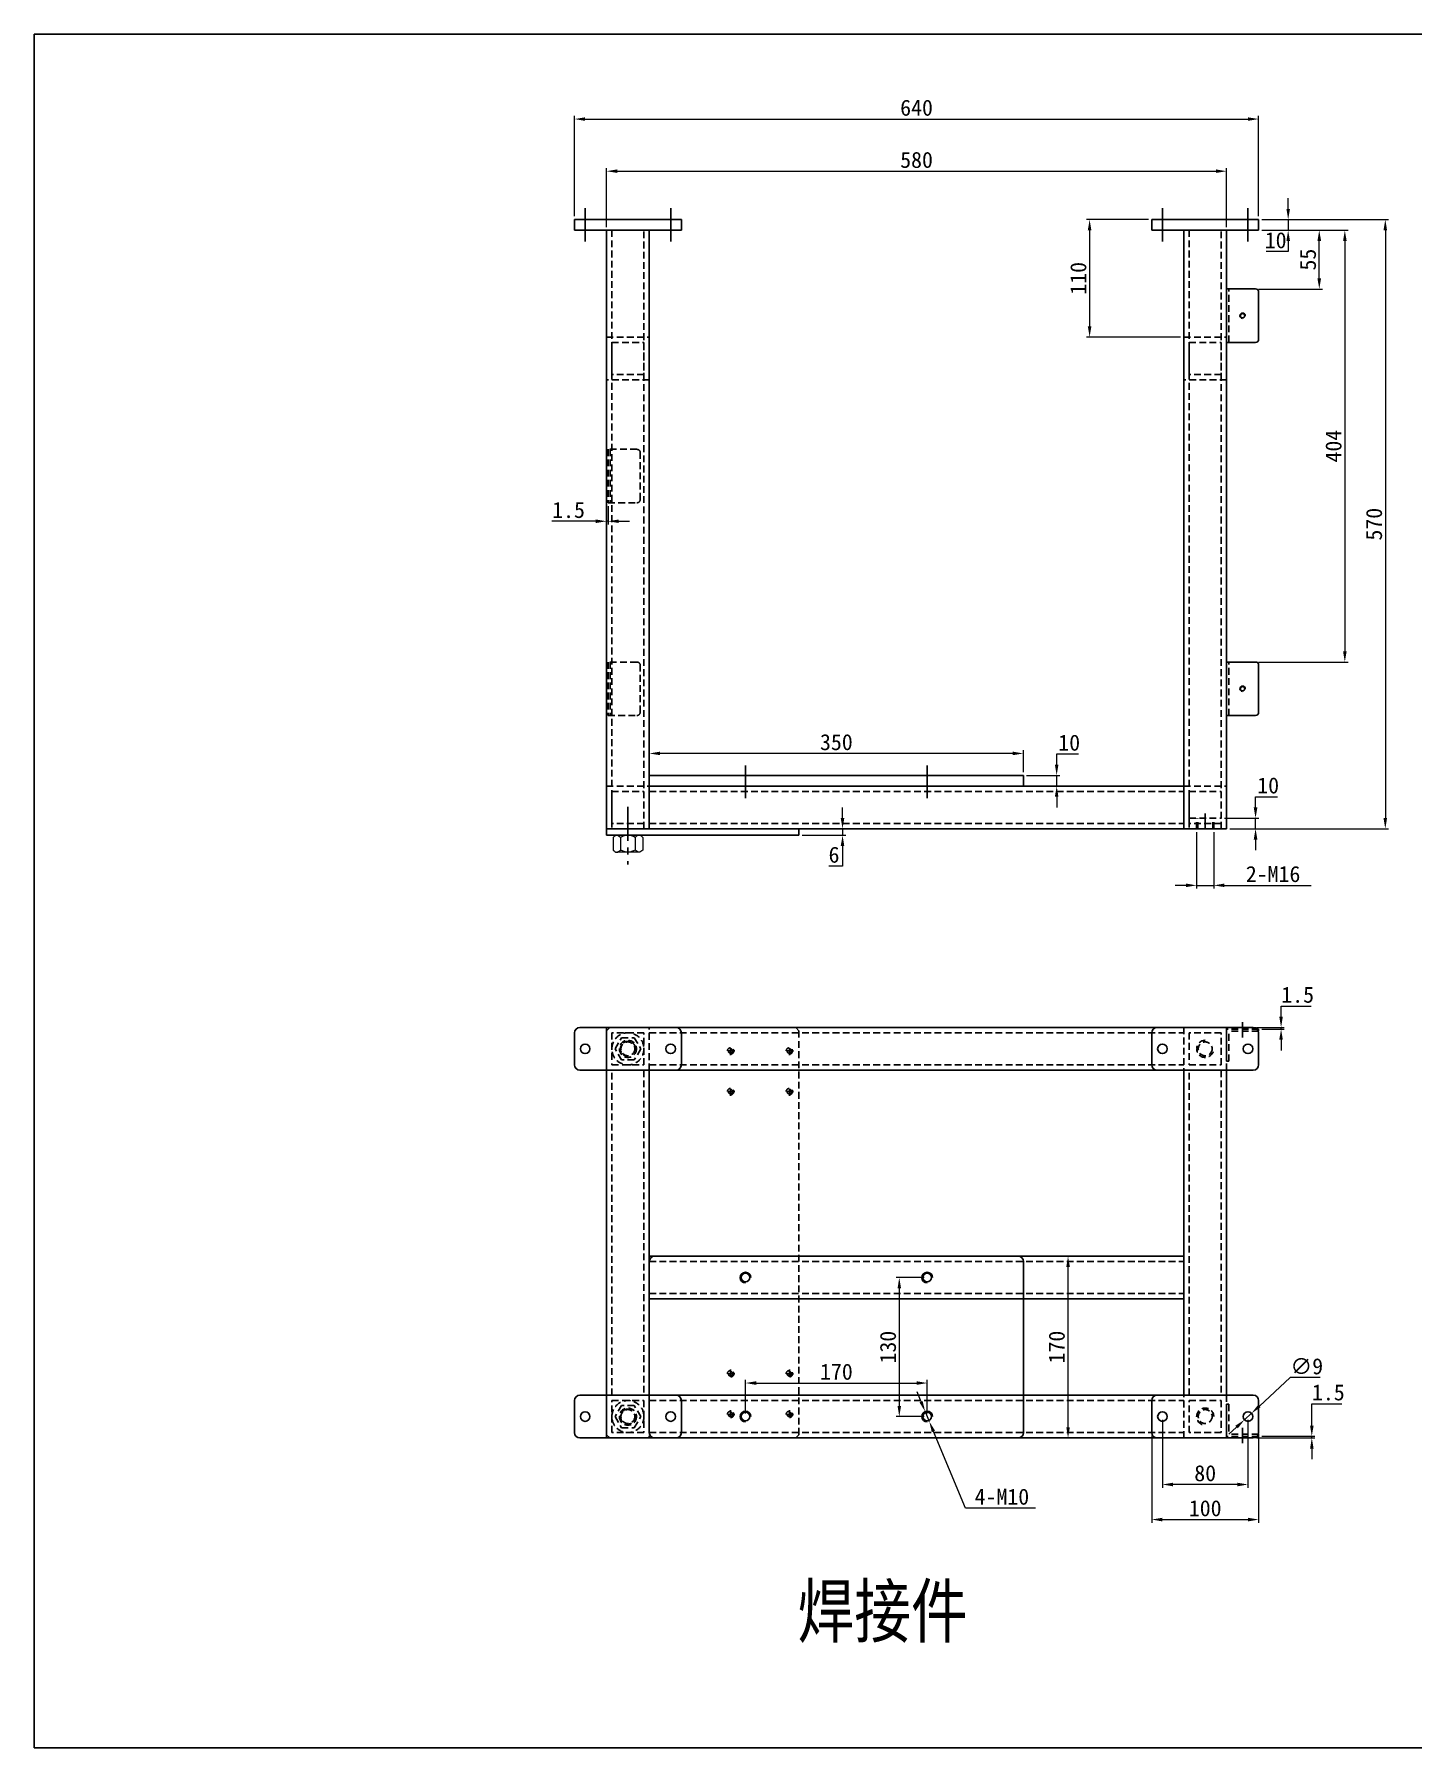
# Model space of a CAD drawing. Header units: millimetres. Extents: x -11986 to -4063, y -41123 to -36325.
# Drawn here: x -11986 to -10697, y -41123 to -39520 of the extents above; entities that cross this region are included whole.
import ezdxf

# ---------------------------------------------------------------- set-up
doc = ezdxf.new("R2010")
doc.units = ezdxf.units.MM
doc.linetypes.add('CENTER', pattern=[50.8, 31.75, -6.35, 6.35, -6.35])
doc.linetypes.add('DASHED2', pattern=[9.525, 6.35, -3.175])
doc.layers.add('DAS', color=4, linetype='DASHED2')
doc.layers.add('sol', color=7, linetype='Continuous', lineweight=20)
doc.styles.add('宋体', font='', dxfattribs={"width": 0.8})
doc.styles.get('宋体').set_extended_font_data('SimSun')
doc.dimstyles.new('ISO-25$0', dxfattribs={"dimtxt": 2.5, "dimasz": 1.5, "dimexe": 1.25, "dimexo": 0.625, "dimtad": 1, "dimdec": 1, "dimzin": 1, "dimdsep": 46, "dimtxsty": 'Standard', "dimcen": 2.5, "dimclrd": 6, "dimclre": 6, "dimclrt": 6, "dimadec": 0, "dimazin": 0, "dimtfac": 1, "dimtdec": 4, "dimtmove": 0, "dimatfit": 3, "dimfxl": 1, "dimtolj": 1, "dimtzin": 0, "dimlwd": 9, "dimlwe": 9, "dimarcsym": 0})
doc.dimstyles.new('ISO-25$3', dxfattribs={"dimtxt": 5, "dimasz": 5, "dimexe": 3, "dimexo": 0.1, "dimtad": 1, "dimtih": 1, "dimtoh": 1, "dimdsep": 46, "dimtxsty": 'Standard', "dimcen": 2.5, "dimclrd": 5, "dimclre": 5, "dimadec": 0, "dimazin": 0, "dimtfac": 1, "dimtmove": 0, "dimatfit": 3, "dimfxl": 1, "dimarcsym": 0})

# ---------------------------------------------------------------- blocks, each defined once
blk = doc.blocks.new('*D2018')
at = {"color": 5, "lineweight": 9, "transparency": 16777216}
for p, q in [((-10838.2, -39693.6), (-10719.7, -39693.6)), ((-10722.7, -39703.6), (-10722.7, -40253.6)), ((-10868.2, -40263.6), (-10719.7, -40263.6))]:
    blk.add_line(p, q, dxfattribs=at)
at = {"color": 5, "transparency": 16777216}
for points in [[(-10724.4, -39703.6), (-10721.1, -39703.6), (-10722.7, -39693.6)], [(-10724.4, -40253.6), (-10721.1, -40253.6), (-10722.7, -40263.6)]]:
    blk.add_solid(points, dxfattribs=at)
at = {"layer": 'Defpoints', "color": 0, "transparency": 16777216}
for p in [(-10841.2, -39693.6), (-10871.2, -40263.6), (-10722.7, -40263.6)]:
    blk.add_point(p, dxfattribs=at)
at = {"color": 0, "transparency": 16777216, "insert": (-10733.2, -39978.6), "char_height": 15, "attachment_point": 5, "rotation": 90}
blk.add_mtext('570', dxfattribs=at)
blk = doc.blocks.new('*D2019')
at = {"color": 5, "lineweight": 9, "transparency": 16777216}
for p, q in [((-10813.6, -39683.6), (-10813.6, -39673.6)), ((-10838.2, -39693.6), (-10810.6, -39693.6)), ((-10838.2, -39703.6), (-10810.6, -39703.6)), ((-10813.6, -39693.6), (-10813.6, -39703.6)), ((-10813.6, -39713.6), (-10813.6, -39723.6)), ((-10813.6, -39723.6), (-10834.1, -39723.6))]:
    blk.add_line(p, q, dxfattribs=at)
at = {"color": 5, "transparency": 16777216}
for points in [[(-10815.2, -39683.6), (-10811.9, -39683.6), (-10813.6, -39693.6)], [(-10815.2, -39713.6), (-10811.9, -39713.6), (-10813.6, -39703.6)]]:
    blk.add_solid(points, dxfattribs=at)
at = {"layer": 'Defpoints', "color": 0, "transparency": 16777216}
for p in [(-10841.2, -39693.6), (-10841.2, -39703.6), (-10813.6, -39703.6)]:
    blk.add_point(p, dxfattribs=at)
at = {"color": 0, "transparency": 16777216, "insert": (-10825.3, -39713.1), "char_height": 15, "attachment_point": 5}
blk.add_mtext('10', dxfattribs=at)
blk = doc.blocks.new('*D2020')
at = {"color": 5, "lineweight": 9, "transparency": 16777216}
for p, q in [((-10931.2, -40816.4), (-10931.2, -40880)), ((-10851.2, -40816.4), (-10851.2, -40880)), ((-10861.2, -40877), (-10921.2, -40877))]:
    blk.add_line(p, q, dxfattribs=at)
at = {"color": 5, "transparency": 16777216}
for points in [[(-10921.2, -40875.3), (-10921.2, -40878.7), (-10931.2, -40877)], [(-10861.2, -40875.3), (-10861.2, -40878.7), (-10851.2, -40877)]]:
    blk.add_solid(points, dxfattribs=at)
at = {"layer": 'Defpoints', "color": 0, "transparency": 16777216}
for p in [(-10931.2, -40813.4), (-10851.2, -40813.4), (-10931.2, -40877)]:
    blk.add_point(p, dxfattribs=at)
at = {"color": 0, "transparency": 16777216, "insert": (-10891.2, -40866.5), "char_height": 15, "attachment_point": 5}
blk.add_mtext('80', dxfattribs=at)
blk = doc.blocks.new('*D2021')
at = {"color": 5, "lineweight": 9, "transparency": 16777216}
for p, q in [((-10941.2, -40831.4), (-10941.2, -40912.8)), ((-10841.2, -40831.4), (-10841.2, -40912.8)), ((-10931.2, -40909.8), (-10851.2, -40909.8))]:
    blk.add_line(p, q, dxfattribs=at)
at = {"color": 5, "transparency": 16777216}
for points in [[(-10931.2, -40908.1), (-10931.2, -40911.5), (-10941.2, -40909.8)], [(-10851.2, -40908.1), (-10851.2, -40911.5), (-10841.2, -40909.8)]]:
    blk.add_solid(points, dxfattribs=at)
at = {"layer": 'Defpoints', "color": 0, "transparency": 16777216}
for p in [(-10941.2, -40828.4), (-10841.2, -40828.4), (-10841.2, -40909.8)]:
    blk.add_point(p, dxfattribs=at)
at = {"color": 0, "transparency": 16777216, "insert": (-10891.2, -40899.3), "char_height": 15, "attachment_point": 5}
blk.add_mtext('100', dxfattribs=at)
blk = doc.blocks.new('*D2022')
at = {"color": 5, "lineweight": 9, "transparency": 16777216}
for p, q in [((-10811.7, -40777), (-10840.5, -40803.6)), ((-10783.7, -40777), (-10811.7, -40777)), ((-10854.5, -40816.5), (-10847.9, -40810.4)), ((-10861.8, -40823.3), (-10869.2, -40830))]:
    blk.add_line(p, q, dxfattribs=at)
at = {"color": 5, "transparency": 16777216}
for points in [[(-10841.7, -40802.4), (-10839.4, -40804.8), (-10847.9, -40810.4)], [(-10863, -40822), (-10860.7, -40824.5), (-10854.5, -40816.5)]]:
    blk.add_solid(points, dxfattribs=at)
at = {"layer": 'Defpoints', "color": 0, "transparency": 16777216}
for p in [(-10847.9, -40810.4), (-10854.5, -40816.5)]:
    blk.add_point(p, dxfattribs=at)
at = {"color": 0, "transparency": 16777216, "insert": (-10796.2, -40766.5), "char_height": 15, "attachment_point": 5}
blk.add_mtext('∅9', dxfattribs=at)
blk = doc.blocks.new('*D2033')
at = {"color": 5, "lineweight": 9, "transparency": 16777216}
for p, q in [((-11451.2, -39700.6), (-11451.2, -39645.4)), ((-11441.2, -39648.4), (-10881.2, -39648.4)), ((-10871.2, -39700.6), (-10871.2, -39645.4))]:
    blk.add_line(p, q, dxfattribs=at)
at = {"color": 5, "transparency": 16777216}
for points in [[(-11441.2, -39646.7), (-11441.2, -39650), (-11451.2, -39648.4)], [(-10881.2, -39646.7), (-10881.2, -39650), (-10871.2, -39648.4)]]:
    blk.add_solid(points, dxfattribs=at)
at = {"layer": 'Defpoints', "color": 0, "transparency": 16777216}
for p in [(-10871.2, -39648.4), (-11451.2, -39703.6), (-10871.2, -39703.6)]:
    blk.add_point(p, dxfattribs=at)
at = {"color": 0, "transparency": 16777216, "insert": (-11161.2, -39637.9), "char_height": 15, "attachment_point": 5}
blk.add_mtext('580', dxfattribs=at)
blk = doc.blocks.new('*D2034')
at = {"color": 5, "lineweight": 9, "transparency": 16777216}
for p, q in [((-11481.2, -39690.6), (-11481.2, -39596.6)), ((-11471.2, -39599.6), (-10851.2, -39599.6)), ((-10841.2, -39690.6), (-10841.2, -39596.6))]:
    blk.add_line(p, q, dxfattribs=at)
at = {"color": 5, "transparency": 16777216}
for points in [[(-11471.2, -39598), (-11471.2, -39601.3), (-11481.2, -39599.6)], [(-10851.2, -39598), (-10851.2, -39601.3), (-10841.2, -39599.6)]]:
    blk.add_solid(points, dxfattribs=at)
at = {"layer": 'Defpoints', "color": 0, "transparency": 16777216}
for p in [(-10841.2, -39599.6), (-11481.2, -39693.6), (-10841.2, -39693.6)]:
    blk.add_point(p, dxfattribs=at)
at = {"color": 0, "transparency": 16777216, "insert": (-11161.2, -39589.1), "char_height": 15, "attachment_point": 5}
blk.add_mtext('640', dxfattribs=at)
blk = doc.blocks.new('*D2035')
at = {"color": 5, "lineweight": 9, "transparency": 16777216}
for p, q in [((-10944.2, -39693.6), (-11002.3, -39693.6)), ((-10999.3, -39703.6), (-10999.3, -39793.6)), ((-10914.2, -39803.6), (-11002.3, -39803.6))]:
    blk.add_line(p, q, dxfattribs=at)
at = {"color": 5, "transparency": 16777216}
for points in [[(-11001, -39703.6), (-10997.7, -39703.6), (-10999.3, -39693.6)], [(-11001, -39793.6), (-10997.7, -39793.6), (-10999.3, -39803.6)]]:
    blk.add_solid(points, dxfattribs=at)
at = {"layer": 'Defpoints', "color": 0, "transparency": 16777216}
for p in [(-10941.2, -39693.6), (-10999.3, -39803.6), (-10911.2, -39803.6)]:
    blk.add_point(p, dxfattribs=at)
at = {"color": 0, "transparency": 16777216, "insert": (-11009.8, -39748.6), "char_height": 15, "attachment_point": 5, "rotation": 90}
blk.add_mtext('110', dxfattribs=at)
blk = doc.blocks.new('*D2036')
at = {"color": 5, "lineweight": 9, "transparency": 16777216}
for p, q in [((-11030.1, -40203.6), (-11030.1, -40193.6)), ((-11030.1, -40193.6), (-11009.6, -40193.6)), ((-11058.2, -40213.6), (-11027.1, -40213.6)), ((-11030.1, -40223.6), (-11030.1, -40213.6)), ((-11058.2, -40223.6), (-11027.1, -40223.6)), ((-11030.1, -40233.6), (-11030.1, -40243.6))]:
    blk.add_line(p, q, dxfattribs=at)
at = {"color": 5, "transparency": 16777216}
for points in [[(-11031.8, -40203.6), (-11028.5, -40203.6), (-11030.1, -40213.6)], [(-11031.8, -40233.6), (-11028.5, -40233.6), (-11030.1, -40223.6)]]:
    blk.add_solid(points, dxfattribs=at)
at = {"layer": 'Defpoints', "color": 0, "transparency": 16777216}
for p in [(-11061.2, -40213.6), (-11030.1, -40213.6), (-11061.2, -40223.6)]:
    blk.add_point(p, dxfattribs=at)
at = {"color": 0, "transparency": 16777216, "insert": (-11018.4, -40183.1), "char_height": 15, "attachment_point": 5}
blk.add_mtext('10', dxfattribs=at)
blk = doc.blocks.new('*D2037')
at = {"color": 5, "lineweight": 9, "transparency": 16777216}
for p, q in [((-11411.2, -40210.6), (-11411.2, -40190.1)), ((-11071.2, -40193.1), (-11401.2, -40193.1)), ((-11061.2, -40210.6), (-11061.2, -40190.1))]:
    blk.add_line(p, q, dxfattribs=at)
at = {"color": 5, "transparency": 16777216}
for points in [[(-11401.2, -40191.4), (-11401.2, -40194.7), (-11411.2, -40193.1)], [(-11071.2, -40191.4), (-11071.2, -40194.7), (-11061.2, -40193.1)]]:
    blk.add_solid(points, dxfattribs=at)
at = {"layer": 'Defpoints', "color": 0, "transparency": 16777216}
for p in [(-11411.2, -40193.1), (-11411.2, -40213.6), (-11061.2, -40213.6)]:
    blk.add_point(p, dxfattribs=at)
at = {"color": 0, "transparency": 16777216, "insert": (-11236.2, -40182.6), "char_height": 15, "attachment_point": 5}
blk.add_mtext('350', dxfattribs=at)
blk = doc.blocks.new('*D1985')
at = {"color": 5, "lineweight": 9, "transparency": 16777216}
for p, q in [((-11058.2, -40663.4), (-11016.5, -40663.4)), ((-11019.5, -40823.4), (-11019.5, -40673.4)), ((-11058.2, -40833.4), (-11016.5, -40833.4))]:
    blk.add_line(p, q, dxfattribs=at)
at = {"color": 5, "transparency": 16777216}
for points in [[(-11021.1, -40673.4), (-11017.8, -40673.4), (-11019.5, -40663.4)], [(-11021.1, -40823.4), (-11017.8, -40823.4), (-11019.5, -40833.4)]]:
    blk.add_solid(points, dxfattribs=at)
at = {"layer": 'Defpoints', "color": 0, "transparency": 16777216}
for p in [(-11061.2, -40663.4), (-11019.5, -40663.4), (-11061.2, -40833.4)]:
    blk.add_point(p, dxfattribs=at)
at = {"color": 0, "transparency": 16777216, "insert": (-11030, -40748.4), "char_height": 15, "attachment_point": 5, "rotation": 90}
blk.add_mtext('170', dxfattribs=at)
blk = doc.blocks.new('*D1527')
at = {"color": 5, "lineweight": 9, "transparency": 16777216}
for p, q in [((-7595.7, -16017.5), (-7621.9, -16017.5)), ((-7618.9, -16027.5), (-7618.9, -16137.5)), ((-7595.7, -16147.5), (-7621.9, -16147.5))]:
    blk.add_line(p, q, dxfattribs=at)
at = {"color": 5, "transparency": 16777216}
for points in [[(-7620.5, -16027.5), (-7617.2, -16027.5), (-7618.9, -16017.5)], [(-7620.5, -16137.5), (-7617.2, -16137.5), (-7618.9, -16147.5)]]:
    blk.add_solid(points, dxfattribs=at)
at = {"layer": 'Defpoints', "color": 0, "transparency": 16777216}
for p in [(-7592.7, -16017.5), (-7618.9, -16147.5), (-7592.7, -16147.5)]:
    blk.add_point(p, dxfattribs=at)
at = {"color": 0, "transparency": 16777216, "insert": (-7629.4, -16082.5), "char_height": 15, "attachment_point": 5, "rotation": 90}
blk.add_mtext('130', dxfattribs=at)
blk = doc.blocks.new('*D1528')
at = {"color": 5, "lineweight": 9, "transparency": 16777216}
for p, q in [((-7762.7, -16144.5), (-7762.7, -16113.1)), ((-7752.7, -16116.1), (-7602.7, -16116.1)), ((-7592.7, -16144.5), (-7592.7, -16113.1))]:
    blk.add_line(p, q, dxfattribs=at)
at = {"color": 5, "transparency": 16777216}
for points in [[(-7752.7, -16114.4), (-7752.7, -16117.8), (-7762.7, -16116.1)], [(-7602.7, -16114.4), (-7602.7, -16117.8), (-7592.7, -16116.1)]]:
    blk.add_solid(points, dxfattribs=at)
at = {"layer": 'Defpoints', "color": 0, "transparency": 16777216}
for p in [(-7592.7, -16116.1), (-7762.7, -16147.5), (-7592.7, -16147.5)]:
    blk.add_point(p, dxfattribs=at)
at = {"color": 0, "transparency": 16777216, "insert": (-7677.7, -16105.6), "char_height": 15, "attachment_point": 5}
blk.add_mtext('170', dxfattribs=at)
blk = doc.blocks.new('*D1529')
at = {"color": 5, "lineweight": 9, "transparency": 16777216}
for p, q in [((-7598.5, -16133.6), (-7602.3, -16124.4)), ((-7594.7, -16142.8), (-7590.8, -16152.1)), ((-7557.1, -16233), (-7587, -16161.3)), ((-7491.6, -16233), (-7557.1, -16233))]:
    blk.add_line(p, q, dxfattribs=at)
at = {"color": 5, "transparency": 16777216}
for points in [[(-7597, -16133), (-7600, -16134.2), (-7594.7, -16142.8)], [(-7585.4, -16160.7), (-7588.5, -16161.9), (-7590.8, -16152.1)]]:
    blk.add_solid(points, dxfattribs=at)
at = {"layer": 'Defpoints', "color": 0, "transparency": 16777216}
for p in [(-7594.7, -16142.8), (-7590.8, -16152.1)]:
    blk.add_point(p, dxfattribs=at)
at = {"color": 0, "transparency": 16777216, "insert": (-7522.9, -16222.5), "char_height": 15, "attachment_point": 5}
blk.add_mtext('4-M10', dxfattribs=at)
blk = doc.blocks.new('*D2058')
at = {"color": 5, "lineweight": 9, "transparency": 16777216}
for p, q in [((-10899.2, -40266.6), (-10899.2, -40319.5)), ((-10883.2, -40266.6), (-10883.2, -40319.5)), ((-10909.2, -40316.5), (-10919.2, -40316.5)), ((-10899.2, -40316.5), (-10883.2, -40316.5)), ((-10873.2, -40316.5), (-10792.2, -40316.5))]:
    blk.add_line(p, q, dxfattribs=at)
at = {"color": 5, "transparency": 16777216}
for points in [[(-10909.2, -40314.8), (-10909.2, -40318.1), (-10899.2, -40316.5)], [(-10873.2, -40314.8), (-10873.2, -40318.1), (-10883.2, -40316.5)]]:
    blk.add_solid(points, dxfattribs=at)
at = {"layer": 'Defpoints', "color": 0, "transparency": 16777216}
for p in [(-10899.2, -40263.6), (-10883.2, -40263.6), (-10883.2, -40316.5)]:
    blk.add_point(p, dxfattribs=at)
at = {"color": 0, "transparency": 16777216, "insert": (-10827.7, -40306), "char_height": 15, "attachment_point": 5}
blk.add_mtext('2-M16', dxfattribs=at)
blk = doc.blocks.new('A$C341A4FCE')
at = {"color": 4, "linetype": 'DASHED2'}
for p, q in [((3, 180), (0, 177)), ((0, 177), (0, 3)), ((381, 180), (3, 180)), ((384, 177), (381, 180)), ((384, 3), (384, 177)), ((25.9, 171), (18.7, 171)), ((22, 174.9), (22, 167.6)), ((63.9, 171), (56.7, 171)), ((60, 174.9), (60, 167.6)), ((320.1, 171), (327.3, 171)), ((324, 174.9), (324, 167.6)), ((358.1, 171), (365.3, 171)), ((362, 174.9), (362, 167.6)), ((25.9, 116), (18.7, 116)), ((22, 119.9), (22, 112.6)), ((63.9, 116), (56.7, 116)), ((60, 119.9), (60, 112.6)), ((320.1, 116), (327.3, 116)), ((324, 119.9), (324, 112.6)), ((358.1, 116), (365.3, 116)), ((362, 119.9), (362, 112.6)), ((0, 3), (3, 0)), ((381, 0), (3, 0)), ((381, 0), (384, 3))]:
    blk.add_line(p, q, dxfattribs=at)
for points in [[(30.4, 14), (20, 8), (9.6, 14), (9.6, 26), (20, 32), (30.4, 26)], [(353.6, 14), (364, 8), (374.4, 14), (374.4, 26), (364, 32), (353.6, 26)]]:
    blk.add_lwpolyline(points, close=True, dxfattribs=at)
for centre, radius in [((22, 171), 2.1), ((60, 171), 2.1), ((324, 171), 2.1), ((362, 171), 2.1), ((22, 116), 2.1), ((60, 116), 2.1), ((324, 116), 2.1), ((362, 116), 2.1), ((20, 20), 15), ((364, 20), 15), ((20, 20), 8), ((20, 20), 6.5), ((364, 20), 8), ((364, 20), 6.5)]:
    blk.add_circle(centre, radius, dxfattribs=at)
for centre, radius, start, end in [((22, 171), 3, 0, 270), ((60, 171), 3, 0, 270), ((324, 171), 3, 0, 270), ((362, 171), 3, 0, 270), ((22, 116), 3, 0, 270), ((60, 116), 3, 0, 270), ((324, 116), 3, 0, 270), ((362, 116), 3, 0, 270), ((20, 20), 7, 90, 0), ((364, 20), 7, 180, 90)]:
    blk.add_arc(centre, radius, start, end, dxfattribs=at)
blk = doc.blocks.new('*D2051')
at = {"color": 5, "lineweight": 9, "transparency": 16777216}
for p, q in [((-10844.1, -40243.6), (-10844.1, -40233.6)), ((-10844.1, -40233.6), (-10823.6, -40233.6)), ((-10873.2, -40253.6), (-10841.1, -40253.6)), ((-10868.2, -40263.6), (-10841.1, -40263.6)), ((-10844.1, -40263.6), (-10844.1, -40253.6)), ((-10844.1, -40273.6), (-10844.1, -40283.6))]:
    blk.add_line(p, q, dxfattribs=at)
at = {"color": 5, "transparency": 16777216}
for points in [[(-10845.8, -40243.6), (-10842.4, -40243.6), (-10844.1, -40253.6)], [(-10845.8, -40273.6), (-10842.4, -40273.6), (-10844.1, -40263.6)]]:
    blk.add_solid(points, dxfattribs=at)
at = {"layer": 'Defpoints', "color": 0, "transparency": 16777216}
for p in [(-10876.2, -40253.6), (-10871.2, -40263.6), (-10844.1, -40263.6)]:
    blk.add_point(p, dxfattribs=at)
at = {"color": 0, "transparency": 16777216, "insert": (-10832.3, -40223.1), "char_height": 15, "attachment_point": 5}
blk.add_mtext('10', dxfattribs=at)
blk = doc.blocks.new('*D2052')
at = {"color": 5, "lineweight": 9, "transparency": 16777216}
for p, q in [((-11230.4, -40253.6), (-11230.4, -40243.6)), ((-11268.2, -40263.6), (-11227.4, -40263.6)), ((-11230.4, -40263.6), (-11230.4, -40269.6)), ((-11268.2, -40269.6), (-11227.4, -40269.6)), ((-11230.4, -40279.6), (-11230.4, -40298.4)), ((-11230.4, -40298.4), (-11243.4, -40298.4))]:
    blk.add_line(p, q, dxfattribs=at)
at = {"color": 5, "transparency": 16777216}
for points in [[(-11232.1, -40253.6), (-11228.8, -40253.6), (-11230.4, -40263.6)], [(-11232.1, -40279.6), (-11228.8, -40279.6), (-11230.4, -40269.6)]]:
    blk.add_solid(points, dxfattribs=at)
at = {"layer": 'Defpoints', "color": 0, "transparency": 16777216}
for p in [(-11271.2, -40263.6), (-11230.4, -40263.6), (-11271.2, -40269.6)]:
    blk.add_point(p, dxfattribs=at)
at = {"color": 0, "transparency": 16777216, "insert": (-11238.4, -40287.9), "char_height": 15, "attachment_point": 5}
blk.add_mtext('6', dxfattribs=at)
blk = doc.blocks.new('A$C3CC60F40')
for p, q in [((0, 50), (27, 50)), ((0, 0), (0, 50)), ((30, 47), (30, 3)), ((27, 0), (0, 0))]:
    blk.add_line(p, q)
blk.add_circle((15, 25), 2)
for centre, radius, start, end in [((27, 47), 3, 0, 90), ((15, 25), 2.5, 0, 270), ((27, 3), 3, 270, 0)]:
    blk.add_arc(centre, radius, start, end)
at = {"layer": 'DAS'}
blk.add_line((2, 0), (2, 50), dxfattribs=at)
blk = doc.blocks.new('*D2072')
at = {"color": 5, "lineweight": 9, "transparency": 16777216}
for p, q in [((-10838.2, -39703.6), (-10781.5, -39703.6)), ((-10784.5, -39748.6), (-10784.5, -39713.6)), ((-10841.2, -39758.6), (-10781.5, -39758.6))]:
    blk.add_line(p, q, dxfattribs=at)
at = {"color": 5, "transparency": 16777216}
for points in [[(-10786.2, -39713.6), (-10782.8, -39713.6), (-10784.5, -39703.6)], [(-10786.2, -39748.6), (-10782.8, -39748.6), (-10784.5, -39758.6)]]:
    blk.add_solid(points, dxfattribs=at)
at = {"layer": 'Defpoints', "color": 0, "transparency": 16777216}
for p in [(-10841.2, -39703.6), (-10784.5, -39703.6), (-10844.2, -39758.6)]:
    blk.add_point(p, dxfattribs=at)
at = {"color": 0, "transparency": 16777216, "insert": (-10795, -39731.1), "char_height": 15, "attachment_point": 5, "rotation": 90}
blk.add_mtext('55', dxfattribs=at)
blk = doc.blocks.new('*D2073')
at = {"color": 5, "lineweight": 9, "transparency": 16777216}
for p, q in [((-10838.2, -39703.6), (-10757.6, -39703.6)), ((-10760.6, -39713.6), (-10760.6, -40097.6)), ((-10841.2, -40107.6), (-10757.6, -40107.6))]:
    blk.add_line(p, q, dxfattribs=at)
at = {"color": 5, "transparency": 16777216}
for points in [[(-10762.2, -39713.6), (-10758.9, -39713.6), (-10760.6, -39703.6)], [(-10762.2, -40097.6), (-10758.9, -40097.6), (-10760.6, -40107.6)]]:
    blk.add_solid(points, dxfattribs=at)
at = {"layer": 'Defpoints', "color": 0, "transparency": 16777216}
for p in [(-10841.2, -39703.6), (-10844.2, -40107.6), (-10760.6, -40107.6)]:
    blk.add_point(p, dxfattribs=at)
at = {"color": 0, "transparency": 16777216, "insert": (-10771.1, -39905.6), "char_height": 15, "attachment_point": 5, "rotation": 90}
blk.add_mtext('404', dxfattribs=at)
blk = doc.blocks.new('A$C6B3A1260')
at = {"color": 1}
blk.add_line((15, 36.4), (15, 22), dxfattribs=at)
at = {"layer": 'DAS'}
for p, q in [((30, 30), (0, 30)), ((0, 30), (0, 0)), ((30, 28), (2, 28)), ((2, 0), (2, 28)), ((30, 30), (30, 28)), ((0, 0), (2, 0))]:
    blk.add_line(p, q, dxfattribs=at)
blk = doc.blocks.new('*D2079')
at = {"color": 5, "lineweight": 9, "transparency": 16777216}
for p, q in [((-10791.5, -40821.9), (-10791.5, -40801.4)), ((-10791.5, -40801.4), (-10763.5, -40801.4)), ((-10843.2, -40833.4), (-10788.5, -40833.4)), ((-10838.2, -40831.9), (-10788.5, -40831.9)), ((-10791.5, -40833.4), (-10791.5, -40831.9)), ((-10791.5, -40843.4), (-10791.5, -40853.4))]:
    blk.add_line(p, q, dxfattribs=at)
at = {"color": 5, "transparency": 16777216}
for points in [[(-10793.1, -40821.9), (-10789.8, -40821.9), (-10791.5, -40831.9)], [(-10793.1, -40843.4), (-10789.8, -40843.4), (-10791.5, -40833.4)]]:
    blk.add_solid(points, dxfattribs=at)
at = {"layer": 'Defpoints', "color": 0, "transparency": 16777216}
for p in [(-10846.2, -40833.4), (-10841.2, -40831.9), (-10791.5, -40831.9)]:
    blk.add_point(p, dxfattribs=at)
at = {"color": 0, "transparency": 16777216, "insert": (-10776, -40790.9), "char_height": 15, "attachment_point": 5}
blk.add_mtext('1.5', dxfattribs=at)
blk = doc.blocks.new('*D2080')
at = {"color": 5, "lineweight": 9, "transparency": 16777216}
for p, q in [((-10820.2, -40439.4), (-10820.2, -40429.4)), ((-10820.2, -40429.4), (-10792.2, -40429.4)), ((-10843.2, -40449.4), (-10817.2, -40449.4)), ((-10838.2, -40450.9), (-10817.2, -40450.9)), ((-10820.2, -40450.9), (-10820.2, -40449.4)), ((-10820.2, -40460.9), (-10820.2, -40470.9))]:
    blk.add_line(p, q, dxfattribs=at)
at = {"color": 5, "transparency": 16777216}
for points in [[(-10821.9, -40439.4), (-10818.6, -40439.4), (-10820.2, -40449.4)], [(-10821.9, -40460.9), (-10818.6, -40460.9), (-10820.2, -40450.9)]]:
    blk.add_solid(points, dxfattribs=at)
at = {"layer": 'Defpoints', "color": 0, "transparency": 16777216}
for p in [(-10846.2, -40449.4), (-10841.2, -40450.9), (-10820.2, -40450.9)]:
    blk.add_point(p, dxfattribs=at)
at = {"color": 0, "transparency": 16777216, "insert": (-10804.7, -40418.9), "char_height": 15, "attachment_point": 5}
blk.add_mtext('1.5', dxfattribs=at)
blk = doc.blocks.new('A$C07BD0CCD')
at = {"layer": 'DAS'}
for p, q in [((27, 50), (0, 50)), ((0, 50), (0, 0)), ((2, 50), (2, 0)), ((30, 3), (30, 47)), ((0, 0), (27, 0))]:
    blk.add_line(p, q, dxfattribs=at)
for centre, start, end in [((27, 47), 0, 90), ((27, 3), 270, 0)]:
    blk.add_arc(centre, 3, start, end, dxfattribs=at)
blk = doc.blocks.new('*D2014')
at = {"color": 5, "lineweight": 9, "transparency": 16777216}
for p, q in [((-11461.2, -39975.9), (-11502.2, -39975.9)), ((-11451.2, -39980.6), (-11451.2, -39972.9)), ((-11449.7, -39975.9), (-11451.2, -39975.9)), ((-11449.7, -39961.6), (-11449.7, -39978.9)), ((-11439.7, -39975.9), (-11429.7, -39975.9))]:
    blk.add_line(p, q, dxfattribs=at)
at = {"color": 5, "transparency": 16777216}
for points in [[(-11461.2, -39974.2), (-11461.2, -39977.5), (-11451.2, -39975.9)], [(-11439.7, -39974.2), (-11439.7, -39977.5), (-11449.7, -39975.9)]]:
    blk.add_solid(points, dxfattribs=at)
at = {"layer": 'Defpoints', "color": 0, "transparency": 16777216}
for p in [(-11449.7, -39958.6), (-11451.2, -39975.9), (-11451.2, -39983.6)]:
    blk.add_point(p, dxfattribs=at)
at = {"color": 0, "transparency": 16777216, "insert": (-11486.7, -39965.4), "char_height": 15, "attachment_point": 5}
blk.add_mtext('1.5', dxfattribs=at)
blk = doc.blocks.new('A$C221552DC')
for p, q in [((0, 230.501), (0, 70.501)), ((345, 235.501), (5, 235.501)), ((350, 70.501), (350, 230.501)), ((5, 65.501), (345, 65.501))]:
    blk.add_line(p, q)
for centre in [(90, 215.501), (260, 215.501), (90, 85.501), (260, 85.501)]:
    blk.add_circle(centre, 4)
for centre, start, end in [((5, 230.501), 90, 180), ((345, 230.501), 0, 90), ((90, 215.501), 0, 270), ((260, 215.501), 0, 270), ((90, 85.501), 0, 270), ((260, 85.501), 0, 270), ((5, 70.501), 180, 270), ((345, 70.501), 270, 0)]:
    blk.add_arc(centre, 5, start, end)
dim = blk.add_linear_dim(base=(233.867, 85.501), p1=(260, 215.501), p2=(260, 85.501), angle=90, dimstyle='ISO-25$0', override={"dimtxt": 15, "dimasz": 10, "dimexe": 3, "dimexo": 3, "dimgap": 3, "dimtoh": 1, "dimdec": 2, "dimzin": 8, "dimclrd": 5, "dimclre": 5, "dimclrt": 0, "dimtdec": 2, "dimtolj": 0, "dimtzin": 8})
dim.commit()
dim.dimension.update_dxf_attribs({"geometry": '*D1527', "text_midpoint": (223.367, 150.501), "insert": (7852.729, 16232.952)})
dim = blk.add_linear_dim(base=(260, 116.861), p1=(90, 85.501), p2=(260, 85.501), dimstyle='ISO-25$0', override={"dimtxt": 15, "dimasz": 10, "dimexe": 3, "dimexo": 3, "dimgap": 3, "dimtoh": 1, "dimdec": 2, "dimzin": 8, "dimclrd": 5, "dimclre": 5, "dimclrt": 0, "dimtdec": 2, "dimtolj": 0, "dimtzin": 8})
dim.commit()
dim.dimension.update_dxf_attribs({"geometry": '*D1528', "text_midpoint": (175, 127.361), "insert": (7852.729, 16232.952)})
dim = blk.add_diameter_dim_2p(p1=(258.077, 90.116), p2=(261.923, 80.886), text='4-M10', dimstyle='ISO-25$3', override={"dimtxt": 15, "dimasz": 10, "dimexo": 3, "dimgap": 3, "dimtih": 0, "dimlwd": 9, "dimlwe": 9})
dim.commit()
dim.dimension.update_dxf_attribs({"geometry": '*D1529', "text_midpoint": (329.872, 0), "dimtype": 131, "insert": (7852.729, 16232.952)})

msp = doc.modelspace()

# ---------------------------------------------------------------- linework, layer by layer
at = {"color": 1, "linetype": 'CENTER'}
for p, q in [((-11471.189, -39714.066), (-11471.189, -39682.938)), ((-11391.189, -39714.066), (-11391.189, -39682.938)), ((-10931.189, -39714.066), (-10931.189, -39682.938)), ((-10851.189, -39714.066), (-10851.189, -39682.938)), ((-11321.189, -40234.858), (-11321.189, -40204.262)), ((-11151.189, -40234.858), (-11151.189, -40204.262)), ((-11431.189, -40243.1), (-11431.189, -40296.987)), ((-10891.189, -40263.572), (-10891.189, -40249.273))]:
    msp.add_line(p, q, dxfattribs=at)
for p, q in [((-11481.189, -39693.572), (-11381.189, -39693.572)), ((-11481.189, -39693.572), (-11481.189, -39703.572)), ((-11481.189, -39703.572), (-11381.189, -39703.572)), ((-11451.189, -39703.572), (-11451.189, -40263.572)), ((-11411.189, -40263.572), (-11411.189, -39703.572)), ((-11381.189, -39693.572), (-11381.189, -39703.572)), ((-10941.189, -39693.572), (-10841.189, -39693.572)), ((-10941.189, -39693.572), (-10941.189, -39703.572)), ((-10941.189, -39703.572), (-10841.189, -39703.572)), ((-10911.189, -39703.572), (-10911.189, -40263.572)), ((-10871.189, -40263.572), (-10871.189, -39703.572)), ((-10841.189, -39693.572), (-10841.189, -39703.572)), ((-11061.189, -40213.572), (-11411.189, -40213.572)), ((-11061.189, -40223.572), (-11061.189, -40213.572)), ((-11411.189, -40223.572), (-10911.189, -40223.572)), ((-11451.189, -40263.572), (-11411.189, -40263.572)), ((-11451.189, -40263.572), (-11271.189, -40263.572)), ((-11451.189, -40263.572), (-11451.189, -40269.572)), ((-11411.189, -40263.572), (-10911.189, -40263.572)), ((-11271.189, -40263.572), (-11271.189, -40269.572)), ((-10911.189, -40263.572), (-10871.189, -40263.572)), ((-11271.189, -40269.572), (-11451.189, -40269.572)), ((-11481.189, -40454.432), (-11481.189, -40484.432)), ((-11476.189, -40449.432), (-11386.189, -40449.432)), ((-11411.189, -40449.432), (-10911.189, -40449.432)), ((-11381.189, -40454.432), (-11381.189, -40484.432)), ((-10941.189, -40454.432), (-10941.189, -40484.432)), ((-10936.189, -40449.432), (-10846.189, -40449.432)), ((-10841.189, -40454.432), (-10841.189, -40484.432)), ((-11386.189, -40489.432), (-11476.189, -40489.432)), ((-11451.189, -40793.432), (-11451.189, -40489.432)), ((-11411.189, -40489.432), (-11411.189, -40793.432)), ((-11411.189, -40489.432), (-10911.189, -40489.432)), ((-10846.189, -40489.432), (-10936.189, -40489.432)), ((-10911.189, -40793.432), (-10911.189, -40489.432)), ((-10871.189, -40489.432), (-10871.189, -40793.432)), ((-11411.189, -40663.432), (-10911.189, -40663.432)), ((-11411.189, -40703.432), (-10911.189, -40703.432)), ((-11386.189, -40793.432), (-11476.189, -40793.432)), ((-11411.189, -40793.432), (-10911.189, -40793.432)), ((-10846.189, -40793.432), (-10936.189, -40793.432)), ((-11481.189, -40828.432), (-11481.189, -40798.432)), ((-11381.189, -40828.432), (-11381.189, -40798.432)), ((-10941.189, -40828.432), (-10941.189, -40798.432)), ((-10841.189, -40828.432), (-10841.189, -40798.432)), ((-11476.189, -40833.432), (-11386.189, -40833.432)), ((-11411.189, -40833.432), (-10911.189, -40833.432)), ((-10936.189, -40833.432), (-10846.189, -40833.432))]:
    msp.add_line(p, q)
msp.add_lwpolyline([(-9719.454, -41123.237), (-9719.454, -39520.294), (-11986.473, -39520.294), (-11986.473, -41123.237)], close=True)
for centre in [(-11471.189, -40469.432), (-11391.189, -40469.432), (-11391.189, -40469.432), (-10931.189, -40469.432), (-10851.189, -40469.432), (-10851.189, -40469.432), (-11471.189, -40813.432), (-11391.189, -40813.432), (-10931.189, -40813.432), (-10851.189, -40813.432)]:
    msp.add_circle(centre, 4.5)
for centre, start, end in [((-11476.189, -40454.432), 90, 180), ((-11386.189, -40454.432), 0, 90), ((-10936.189, -40454.432), 90, 180), ((-10846.189, -40454.432), 0, 90), ((-11476.189, -40484.432), 180, 270), ((-11386.189, -40484.432), 270, 0), ((-10936.189, -40484.432), 180, 270), ((-10846.189, -40484.432), 270, 0), ((-11476.189, -40798.432), 90, 180), ((-11386.189, -40798.432), 0, 90), ((-10936.189, -40798.432), 90, 180), ((-10846.189, -40798.432), 0, 90), ((-11476.189, -40828.432), 180, 270), ((-11386.189, -40828.432), 270, 0), ((-10936.189, -40828.432), 180, 270), ((-10846.189, -40828.432), 270, 0)]:
    msp.add_arc(centre, 5, start, end)
at = {"layer": 'DAS'}
for p, q in [((-11446.189, -39703.572), (-11446.189, -40263.572)), ((-11416.189, -40263.572), (-11416.189, -39703.572)), ((-10906.189, -39703.572), (-10906.189, -40263.572)), ((-10876.189, -40263.572), (-10876.189, -39703.572)), ((-11411.189, -40228.572), (-10911.189, -40228.572)), ((-11411.189, -40258.572), (-10911.189, -40258.572)), ((-10906.189, -40253.572), (-10876.189, -40253.572)), ((-10899.189, -40263.572), (-10899.189, -40253.572)), ((-10898.189, -40263.572), (-10898.189, -40253.572)), ((-10884.189, -40263.572), (-10884.189, -40253.572)), ((-10883.189, -40263.572), (-10883.189, -40253.572)), ((-11411.189, -40454.432), (-10911.189, -40454.432)), ((-11446.189, -40793.432), (-11446.189, -40489.432)), ((-11416.189, -40489.432), (-11416.189, -40793.432)), ((-11411.189, -40484.432), (-10911.189, -40484.432)), ((-10906.189, -40793.432), (-10906.189, -40489.432)), ((-10876.189, -40489.432), (-10876.189, -40793.432)), ((-11411.189, -40668.432), (-10911.189, -40668.432)), ((-11411.189, -40698.432), (-10911.189, -40698.432)), ((-11411.189, -40798.432), (-10911.189, -40798.432)), ((-11411.189, -40828.432), (-10911.189, -40828.432))]:
    msp.add_line(p, q, dxfattribs=at)
for points in [[(-11451.189, -39803.572), (-11411.189, -39803.572), (-11411.189, -39843.572), (-11451.189, -39843.572)], [(-11446.189, -39808.572), (-11416.189, -39808.572), (-11416.189, -39838.572), (-11446.189, -39838.572)], [(-10911.189, -39803.572), (-10871.189, -39803.572), (-10871.189, -39843.572), (-10911.189, -39843.572)], [(-10906.189, -39808.572), (-10876.189, -39808.572), (-10876.189, -39838.572), (-10906.189, -39838.572)], [(-11451.189, -40223.572), (-11411.189, -40223.572), (-11411.189, -40263.572), (-11451.189, -40263.572)], [(-11446.189, -40228.572), (-11416.189, -40228.572), (-11416.189, -40258.572), (-11446.189, -40258.572)], [(-10911.189, -40223.572), (-10871.189, -40223.572), (-10871.189, -40263.572), (-10911.189, -40263.572)], [(-10906.189, -40228.572), (-10876.189, -40228.572), (-10876.189, -40258.572), (-10906.189, -40258.572)], [(-11451.189, -40489.432), (-11411.189, -40489.432), (-11411.189, -40449.432), (-11451.189, -40449.432)], [(-11446.189, -40484.432), (-11416.189, -40484.432), (-11416.189, -40454.432), (-11446.189, -40454.432)], [(-10911.189, -40489.432), (-10871.189, -40489.432), (-10871.189, -40449.432), (-10911.189, -40449.432)], [(-10906.189, -40484.432), (-10876.189, -40484.432), (-10876.189, -40454.432), (-10906.189, -40454.432)], [(-11451.189, -40793.432), (-11411.189, -40793.432), (-11411.189, -40833.432), (-11451.189, -40833.432)], [(-10911.189, -40793.432), (-10871.189, -40793.432), (-10871.189, -40833.432), (-10911.189, -40833.432)], [(-11446.189, -40798.432), (-11416.189, -40798.432), (-11416.189, -40828.432), (-11446.189, -40828.432)], [(-10906.189, -40798.432), (-10876.189, -40798.432), (-10876.189, -40828.432), (-10906.189, -40828.432)]]:
    msp.add_lwpolyline(points, close=True, dxfattribs=at)
for centre in [(-10891.189, -40469.432), (-10891.189, -40813.432)]:
    msp.add_circle(centre, 6.5, dxfattribs=at)
for centre, start, end in [((-10891.189, -40469.432), 90, 0), ((-10891.189, -40813.432), 0, 270)]:
    msp.add_arc(centre, 8, start, end, dxfattribs=at)
at = {"layer": 'sol'}
for p, q in [((-11445.045, -40271.572), (-11445.045, -40283.572)), ((-11420.796, -40269.572), (-11441.581, -40269.572)), ((-11438.117, -40271.572), (-11438.117, -40283.572)), ((-11424.261, -40271.572), (-11424.261, -40283.572)), ((-11417.332, -40271.572), (-11417.332, -40283.572)), ((-11420.796, -40285.572), (-11441.581, -40285.572))]:
    msp.add_line(p, q, dxfattribs=at)
for points in [[(-11445.045, -40271.572), (-11441.581, -40269.572), (-11438.117, -40271.572)], [(-11424.261, -40271.572), (-11431.189, -40269.572), (-11438.117, -40271.572)], [(-11417.332, -40271.572), (-11420.796, -40269.572), (-11424.261, -40271.572)], [(-11445.045, -40283.572), (-11441.581, -40285.572), (-11438.117, -40283.572)], [(-11424.261, -40283.572), (-11431.189, -40285.572), (-11438.117, -40283.572)], [(-11417.332, -40283.572), (-11420.796, -40285.572), (-11424.261, -40283.572)]]:
    msp.add_spline(points, degree=3, dxfattribs=at)

# ---------------------------------------------------------------- block references
for name, p in [('A$C3CC60F40', (-10871.189, -39808.572)), ('A$C07BD0CCD', (-11449.689, -39958.572)), ('A$C07BD0CCD', (-11449.689, -40157.572)), ('A$C3CC60F40', (-10871.189, -40157.572)), ('A$C6B3A1260', (-10871.189, -40480.932)), ('A$C221552DC', (-11411.189, -40898.933))]:
    msp.add_blockref(name, p)
at = {"rotation": 270}
msp.add_blockref('A$C341A4FCE', (-11451.189, -40449.432), dxfattribs=at)
at = {"xscale": -1, "rotation": 180}
msp.add_blockref('A$C6B3A1260', (-10871.189, -40801.932), dxfattribs=at)

# ---------------------------------------------------------------- texts
at = {"color": 0, "style": '宋体', "width": 0.8}
msp.add_text('焊接件', height=48.6161, dxfattribs=at).set_placement((-11272.523, -41019.63))

# ---------------------------------------------------------------- dimensions: what is measured, and where the dimension line sits
for base, p1, p2, picture, middle in [((-10841.189, -39599.641), (-11481.189, -39693.572), (-10841.189, -39693.572), '*D2034', (-11161.189, -39589.141)), ((-10871.189, -39648.364), (-11451.189, -39703.572), (-10871.189, -39703.572), '*D2033', (-11161.189, -39637.864)), ((-11451.189, -39975.883), (-11449.689, -39958.572), (-11451.189, -39983.572), '*D2014', (-11486.689, -39965.383)), ((-11411.189, -40193.064), (-11061.189, -40213.572), (-11411.189, -40213.572), '*D2037', (-11236.189, -40182.564)), ((-10931.189, -40877.013), (-10851.189, -40813.432), (-10931.189, -40813.432), '*D2020', (-10891.189, -40866.513)), ((-10841.189, -40909.801), (-10941.189, -40828.432), (-10841.189, -40828.432), '*D2021', (-10891.189, -40899.301))]:
    dim = msp.add_linear_dim(base=base, p1=p1, p2=p2, dimstyle='ISO-25$0', override={"dimtxt": 15, "dimasz": 10, "dimexe": 3, "dimexo": 3, "dimgap": 3, "dimtoh": 1, "dimdec": 2, "dimzin": 8, "dimclrd": 5, "dimclre": 5, "dimclrt": 0, "dimtdec": 2, "dimtolj": 0, "dimtzin": 8})
    dim.commit()
    dim.dimension.update_dxf_attribs({"geometry": picture, "text_midpoint": middle})
for base, p1, p2, picture, middle in [((-10813.582, -39703.572), (-10841.189, -39693.572), (-10841.189, -39703.572), '*D2019', (-10825.332, -39713.072)), ((-10999.338, -39803.572), (-10941.189, -39693.572), (-10911.189, -39803.572), '*D2035', (-11009.838, -39748.572)), ((-10722.748, -40263.572), (-10841.189, -39693.572), (-10871.189, -40263.572), '*D2018', (-10733.248, -39978.572)), ((-10784.493, -39703.572), (-10844.189, -39758.572), (-10841.189, -39703.572), '*D2072', (-10794.993, -39731.072)), ((-10760.577, -40107.572), (-10841.189, -39703.572), (-10844.189, -40107.572), '*D2073', (-10771.077, -39905.572)), ((-11030.146, -40213.572), (-11061.189, -40223.572), (-11061.189, -40213.572), '*D2036', (-11018.396, -40183.072)), ((-11019.456, -40663.432), (-11061.189, -40833.432), (-11061.189, -40663.432), '*D1985', (-11029.956, -40748.432))]:
    dim = msp.add_linear_dim(base=base, p1=p1, p2=p2, angle=90, dimstyle='ISO-25$0', override={"dimtxt": 15, "dimasz": 10, "dimexe": 3, "dimexo": 3, "dimgap": 3, "dimtoh": 1, "dimdec": 2, "dimzin": 8, "dimclrd": 5, "dimclre": 5, "dimclrt": 0, "dimtdec": 2, "dimtolj": 0, "dimtzin": 8})
    dim.commit()
    dim.dimension.update_dxf_attribs({"geometry": picture, "text_midpoint": middle})
for base, p1, p2, picture, middle in [((-10844.096, -40263.572), (-10876.189, -40253.572), (-10871.189, -40263.572), '*D2051', (-10832.346, -40233.572)), ((-11230.425, -40263.572), (-11271.189, -40269.572), (-11271.189, -40263.572), '*D2052', (-11238.425, -40298.449)), ((-10820.241, -40450.932), (-10846.189, -40449.432), (-10841.189, -40450.932), '*D2080', (-10804.741, -40429.432)), ((-10791.482, -40831.932), (-10846.189, -40833.432), (-10841.189, -40831.932), '*D2079', (-10775.982, -40801.432))]:
    dim = msp.add_linear_dim(base=base, p1=p1, p2=p2, angle=90, dimstyle='ISO-25$0', override={"dimtxt": 15, "dimasz": 10, "dimexe": 3, "dimexo": 3, "dimgap": 3, "dimtoh": 1, "dimdec": 2, "dimzin": 8, "dimclrd": 5, "dimclre": 5, "dimclrt": 0, "dimtdec": 2, "dimtolj": 0, "dimtzin": 8})
    dim.commit()
    dim.dimension.update_dxf_attribs({"geometry": picture, "text_midpoint": middle, "dimtype": 160})
dim = msp.add_linear_dim(base=(-10883.189, -40316.466), p1=(-10899.189, -40263.572), p2=(-10883.189, -40263.572), text='2-M<>', dimstyle='ISO-25$0', override={"dimtxt": 15, "dimasz": 10, "dimexe": 3, "dimexo": 3, "dimgap": 3, "dimtoh": 1, "dimdec": 2, "dimzin": 8, "dimclrd": 5, "dimclre": 5, "dimclrt": 0, "dimtdec": 2, "dimtolj": 0, "dimtzin": 8})
dim.commit()
dim.dimension.update_dxf_attribs({"geometry": '*D2058', "text_midpoint": (-10827.689, -40305.966)})
dim = msp.add_diameter_dim_2p(p1=(-10854.497, -40816.482), p2=(-10847.88, -40810.381), dimstyle='ISO-25$3', override={"dimtxt": 15, "dimasz": 10, "dimexo": 3, "dimgap": 3, "dimtih": 0, "dimlwd": 9, "dimlwe": 9})
dim.commit()
dim.dimension.update_dxf_attribs({"geometry": '*D2022', "text_midpoint": (-10796.191, -40777.017), "dimtype": 163})

doc.saveas('drawing.dxf')
